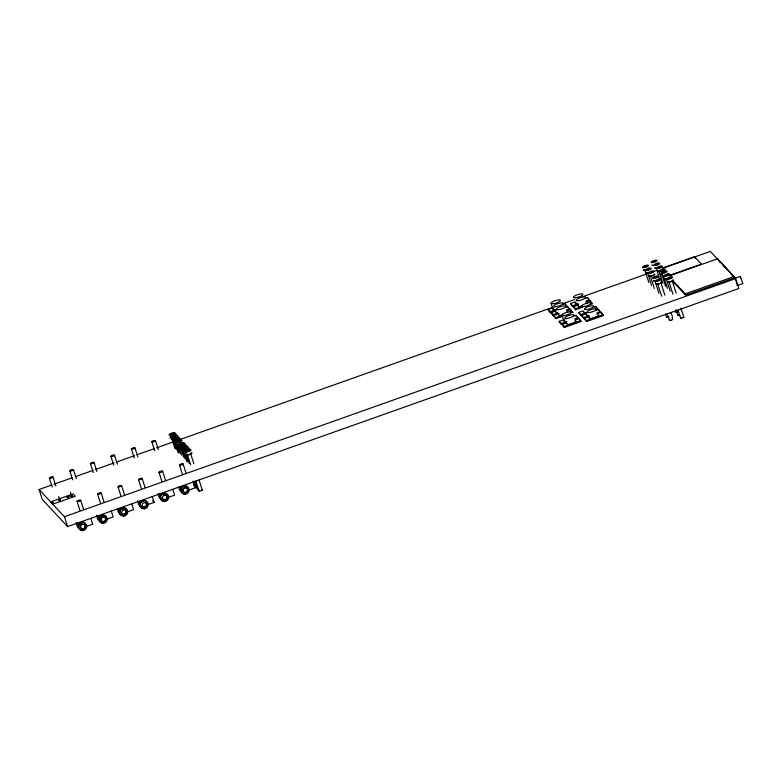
<?xml version="1.0" encoding="UTF-8"?>
<svg xmlns="http://www.w3.org/2000/svg" width="782" height="782" viewBox="0 0 782 782"><rect width="100%" height="100%" fill="white"/><g stroke="black" fill="none" stroke-linecap="round" stroke-linejoin="round"><path stroke-width="1.17" d="M197.553 488.359L196.399 488.379L196.79 487.812M198.931 489.835L197.768 489.855L198.169 489.288M199.019 479.904L202.323 490.265L199.146 491.331L199.547 490.764M669.069 317.101L666.821 317.14M670.409 312.507C673.673 316.036 672.794 322.653 669.832 319.916M675.208 312.301L677.603 312.106M679.959 315.224L677.965 315.488L678.698 314.755M680.956 308.176L683.888 317.375L680.711 318.45L681.112 317.883M738.286 285.186L742.9 283.416L740.29 276.388L740.554 278.304M737.152 285.596L737.084 284.443M653.478 274.863L652.735 275.362M60.517 500.998L59.843 501.135M190.114 453.912L188.97 454.391M671.347 281.197L669.734 281.686M59.393 500.089C57.252 501.761 61.993 499.063 59.608 500.47M652.168 262.038L655.863 260.729M170.075 434.567L173.917 433.199M643.43 267.102L647.398 265.694M50.39 477.841L52.042 477.255M70.879 470.578L72.531 469.992M91.426 463.286L93.078 462.7M111.904 456.023L113.556 455.437M132.383 448.76L134.035 448.174M152.861 441.488L154.513 440.901M171.444 436.043L175.285 434.675M654.915 265L658.62 263.681M172.822 437.519L176.664 436.161M646.186 270.064L650.145 268.656M174.19 438.995L178.032 437.637M657.662 267.952L661.367 266.642M175.569 440.471L179.41 439.113M662.637 268.031L694.533 256.721L701.405 264.101L669.509 275.42M648.933 273.016L652.892 271.608M664.309 267.718L710.359 251.384L735.676 278.588L738.834 288.48L67.575 526.609L42.257 499.405L39.1 489.512L51.768 485.016M54.066 484.205L72.491 477.665M75.942 476.443L93.214 470.314M95.521 469.493L113.937 462.964M116.244 462.142L134.67 455.613M136.967 454.792L154.24 448.663M156.547 447.851L172.666 442.133M180.72 439.269L552.62 307.346M562.981 303.66L574.496 299.584M582.561 296.72L645.883 274.257M652.794 271.804L656.245 270.582M556.129 310.737L550.508 312.732L548.446 310.513L548.133 309.535L553.754 307.551M562.737 304.354L564.985 303.563L567.361 306.749M176.947 441.947L180.789 440.589M660.419 270.904L664.114 269.595M578.514 304.755L572.893 306.749L570.518 303.563L575.014 301.969M585.122 298.382L587.37 297.59L589.433 299.799L589.745 300.777L586.373 301.969M548.133 309.535L550.196 311.754L555.816 309.76M662.246 272.869L665.678 271.647M178.902 444.42L183.262 442.876M559.257 313.465L553.255 315.684L550.89 312.497L555.376 310.904M565.484 307.316L567.732 306.515L570.107 309.701L568.045 307.492M570.518 303.563L572.58 305.782L578.201 303.787M586.06 301.002L589.433 299.799M180.28 445.896L184.64 444.352M582.385 307.316L575.64 309.711L573.274 306.515L577.761 304.921M585.63 302.135L590.117 300.542L592.492 303.729L590.244 304.53M653.644 277.884L657.535 276.505M550.89 312.497L552.952 314.706L557.439 313.113M566.422 309.926L569.795 308.734M664.993 275.821L668.424 274.609M181.649 447.372L186.008 445.828M566.735 310.904L570.489 309.477L572.864 312.663L570.489 309.477M573.274 306.515L575.337 308.734L582.072 306.339M669.803 275.733L717.553 258.793L734.083 276.554L734.494 277.854L685.609 295.195L672.383 280.982M183.027 448.848L187.387 447.304M656.391 280.846L660.291 279.457M562.757 316.251L556.012 318.645L553.646 315.459L555.709 317.668L562.444 315.283M570.303 312.487L572.551 311.695M184.405 450.334L188.765 448.78M667.74 278.783L671.181 277.561M185.774 451.81L190.134 450.256M586.021 313.797L581.143 315.625L579.091 313.406L578.778 312.429L583.264 310.835M593.372 307.248L595.62 306.456L597.995 309.643L595.62 306.456M566.002 322.956L561.515 324.55L559.453 322.34L559.14 321.363L564.76 319.369M573.744 316.182L575.992 315.39L578.045 317.6L578.357 318.577L576.109 319.369M50.605 501.878L73.127 493.892L75.277 496.199L52.756 504.185M70.136 495.612L70.996 495.309M578.778 312.429L580.84 314.647L586.451 312.653M595.434 309.467L597.683 308.675M51.358 502.689L52.883 502.152L53.606 502.934L52.091 503.471M58.806 500.568L60.058 500.128M67.379 497.528L68.366 497.176M70.576 496.394L71.964 495.905M596.128 310.21L598.377 309.408L600.742 312.605L598.377 309.408M71.455 497.117L72.306 496.717M559.14 321.363L561.202 323.582L566.813 321.588M574.682 318.802L578.045 317.6M575.376 319.545L578.739 318.352L581.114 321.539L564.272 327.511L561.896 324.325L566.383 322.731M589.511 316.583L583.9 318.577L581.525 315.39L583.587 317.6L589.198 315.615M597.067 312.82L600.429 311.627M596.637 313.963L601.133 312.37L603.499 315.566L586.656 321.539L584.281 318.352L586.656 321.539M561.896 324.325L563.959 326.544L580.801 320.561M586.344 320.571L603.196 314.589M78.014 501.106L79.666 500.519M98.503 493.843L100.155 493.256M118.981 486.58L120.633 485.993M139.46 479.307L141.112 478.721M159.939 472.045L161.591 471.458M180.427 464.782L182.079 464.195M672.794 280.572L685.188 293.895L734.083 276.554M734.601 278.402L740.29 276.388M39.1 489.512L64.407 516.716L735.676 278.588M86.079 526.55L92.687 524.204L90.82 518.368M106.557 519.287L113.165 516.941L111.298 511.096M127.036 512.024L133.644 509.678L131.777 503.833M147.524 504.752L154.132 502.415L152.265 496.57M168.003 497.489L174.611 495.143L172.744 489.297M188.482 490.226L195.089 487.88L193.222 482.035M70.566 495.641C72.179 494.556 68.924 496.247 70.478 495.358M651.934 275.665L650.292 275.694L654.329 288.353M659.255 283.543L657.623 283.573M195.226 485.29L193.809 485.485M196.605 486.775L195.021 486.903L193.125 481.047M657.3 267.825L656.137 267.845M664.231 275.772L663.41 275.616L667.447 288.275M683.067 317.228L683.888 317.375M201.492 490.109L202.323 490.265M672.119 319.232L672.608 319.418M720.447 262.752L717.553 258.793M723.751 266.31L726.234 268.969M731.19 274.296L734.494 277.854M653.596 260.924L654.417 261.814M656.342 263.886L657.163 264.766M659.089 266.838L659.91 267.727M661.836 269.79L662.667 270.68M663.762 271.862L664.446 272.595M666.508 274.814L667.202 275.557M669.265 277.766L669.949 278.509M645.072 265.939L645.912 266.838M647.819 268.891L648.659 269.79M650.565 271.843L651.406 272.742M655.13 276.75L655.951 277.639M657.877 279.702L658.708 280.591M589.745 300.777L587.37 297.59M603.499 315.566L601.133 312.37M581.114 321.539L578.739 318.352M171.629 433.394L172.509 434.342M173.008 434.87L173.887 435.818M174.386 436.346L175.266 437.294M175.755 437.832L176.634 438.77M177.133 439.308L178.013 440.246M178.501 440.784L179.381 441.732M180.75 443.198L181.551 444.049M182.128 444.675L182.92 445.525M183.496 446.151L184.298 447.011M184.875 447.627L185.666 448.487M186.253 449.103L187.045 449.963M187.621 450.579L188.423 451.439M181.874 492.562L179.674 490.206L178.746 487.284M152.666 500.832L154.132 502.415M99.949 521.633L97.75 519.268L96.509 515.367M79.471 528.896L77.271 526.53L76.03 522.64M735.608 280.083L735.96 280.933M736.302 281.862L736.888 283.68M694.533 256.721L695.012 258.207M685.188 293.895L685.609 295.195M672.139 280.562L676.186 293.221M668.903 281.53L672.94 294.188M678.082 310.288L680.653 318.342M666.156 278.578L670.194 291.227M676.068 309.643L677.906 315.39M661.582 273.651L665.619 286.31M658.825 270.699L662.862 283.358M656.078 267.747L659.754 279.252M660.858 282.595L664.896 295.254M657.985 284.716L661.66 296.222M667.163 313.484L669.372 320.385M654.866 280.611L658.913 293.27M665.521 313.973L666.616 317.433M647.545 272.742L651.582 285.391M644.798 269.78L648.835 282.439M590.117 300.542L590.43 301.51M583.587 317.6L583.9 318.577M580.84 314.647L581.143 315.625M575.337 308.734L575.64 309.711M575.992 315.39L576.295 316.358M572.58 305.782L572.893 306.749M564.985 303.563L565.298 304.54M562.102 315.283L563.969 321.119M563.959 326.544L564.272 327.511M561.202 323.582L561.515 324.55M555.709 317.668L556.012 318.645M551.105 303.455L552.972 309.301M552.952 314.706L553.255 315.684M550.196 311.754L550.508 312.732M190.573 453.443L193.877 463.804M187.338 454.42L190.642 464.772M195.783 480.881L199.087 491.233M186.693 455.241L189.264 463.296M195.138 481.702L197.709 489.757M184.581 451.458L187.885 461.82M194.131 481.37L196.331 488.281M183.575 451.136L186.878 461.488M182.206 449.66L185.139 458.858M180.828 448.184L183.77 457.382M178.619 445.799L181.551 455.007M177.24 444.323L180.183 453.531M183.105 463.951A1.906 0.499 -17.7 0 1 180.329 465.202A1.906 0.499 -17.7 0 1 180.417 464.273A1.906 0.499 -17.7 0 1 183.105 463.951L185.969 472.924M175.862 442.847L178.804 452.055M174.494 441.371L178.159 452.876M172.754 438.741L176.058 449.093M171.375 437.265L175.051 448.77M179.459 464.997L182.323 473.97M180.016 486.727L180.945 489.649M155.481 440.686A1.906 0.499 -17.7 0 1 152.705 441.938A1.906 0.499 -17.7 0 1 152.793 441.009A1.906 0.499 -17.7 0 1 155.481 440.686L158.345 449.66M162.627 471.214A1.906 0.499 -17.7 0 1 159.841 472.465A1.906 0.499 -17.7 0 1 159.939 471.536A1.906 0.499 -17.7 0 1 162.627 471.214L165.491 480.187M151.835 441.732L154.699 450.706M158.981 472.26L161.845 481.233M159.528 493.989L161.395 499.835L159.196 497.469L157.954 493.569M135.003 447.949A1.906 0.499 -17.7 0 1 132.217 449.2A1.906 0.499 -17.7 0 1 132.314 448.272A1.906 0.499 -17.7 0 1 135.003 447.949L137.867 456.923M142.138 478.486A1.906 0.499 -17.7 0 1 139.362 479.728A1.906 0.499 -17.7 0 1 139.46 478.799A1.906 0.499 -17.7 0 1 142.138 478.486L145.002 487.45M131.356 448.995L134.221 457.969M138.502 479.532L141.366 488.496M139.049 501.252L140.916 507.098L138.717 504.732L137.476 500.842M114.514 455.222A1.906 0.499 -17.7 0 1 111.738 456.463A1.906 0.499 -17.7 0 1 111.836 455.535A1.906 0.499 -17.7 0 1 114.514 455.222L117.378 464.185M121.66 485.749A1.906 0.499 -17.7 0 1 118.884 486.99A1.906 0.499 -17.7 0 1 118.972 486.072A1.906 0.499 -17.7 0 1 121.66 485.749L124.524 494.723M110.878 456.268L113.742 465.231M118.014 486.795L120.878 495.768M118.571 508.525L120.428 514.361L118.238 512.005L117.3 509.082M94.036 462.485A1.906 0.499 -17.7 0 1 91.259 463.736A1.906 0.499 -17.7 0 1 91.347 462.807A1.906 0.499 -17.7 0 1 94.036 462.485L96.9 471.458M101.181 493.012A1.906 0.499 -17.7 0 1 98.405 494.263A1.906 0.499 -17.7 0 1 98.493 493.334A1.906 0.499 -17.7 0 1 101.181 493.012L104.045 501.985M90.389 463.531L93.254 472.504M97.535 494.058L100.399 503.031M98.082 515.788L99.637 520.656M73.488 469.777A1.906 0.499 -17.7 0 1 70.712 471.018A1.906 0.499 -17.7 0 1 70.8 470.09A1.906 0.499 -17.7 0 1 73.488 469.777L76.353 478.74M80.702 500.275A1.906 0.499 -17.7 0 1 77.917 501.526A1.906 0.499 -17.7 0 1 78.014 500.597A1.906 0.499 -17.7 0 1 80.702 500.275L83.557 509.248M69.842 470.823L72.706 479.786M77.056 501.321L79.92 510.294M77.604 523.05L78.542 525.973M53.01 477.04A1.906 0.499 -17.7 0 1 50.224 478.291A1.906 0.499 -17.7 0 1 50.322 477.362A1.906 0.499 -17.7 0 1 53.01 477.04L55.874 486.013M64.407 516.716L67.575 526.609M49.364 478.085L52.228 487.059M58.699 496.433L60.058 500.949M70.458 492.269L71.807 496.785M672.911 279.809A3.177 0.831 -17.7 0 1 672.608 281.061A3.177 0.831 -17.7 0 1 668.502 282.292A3.177 0.831 -17.7 0 1 668.092 281.246M645.287 270.435A3.177 0.831 -17.7 0 1 643.977 269.497M648.796 268.06A3.177 0.831 -17.7 0 1 649.431 268.509M668.043 274.345A3.177 0.831 -17.7 0 1 667.457 274.932M664.671 276.105A3.177 0.831 -17.7 0 1 662.207 275.645M667.408 273.896A3.177 0.831 -17.7 0 1 668.033 274.12M667.417 279.057A3.177 0.831 -17.7 0 1 664.954 278.607M670.565 276.926A3.177 0.831 -17.7 0 1 670.79 277.297M658.874 278.891A3.177 0.831 -17.7 0 1 659.314 279.614M655.365 281.266A3.177 0.831 -17.7 0 1 654.055 280.327M651.953 271.09A3.177 0.831 -17.7 0 1 651.983 271.745M648.806 273.221A3.177 0.831 -17.7 0 1 646.343 272.771M661.054 281.852A3.177 0.831 -17.7 0 1 661.816 282.781A3.177 0.831 -17.7 0 1 657.867 284.257A3.177 0.831 -17.7 0 1 656.421 283.592M657.339 263.065A3.177 0.831 -17.7 0 1 657.77 263.798M653.82 265.44A3.177 0.831 -17.7 0 1 652.129 264.824M660.516 266.75A3.177 0.831 -17.7 0 1 660.135 267.063M657.339 268.226A3.177 0.831 -17.7 0 1 654.876 267.776M660.487 266.095A3.177 0.831 -17.7 0 1 660.702 266.251M662.882 270.015A3.177 0.831 -17.7 0 1 662.325 270.337M659.324 271.354A3.177 0.831 -17.7 0 1 658.014 270.416M662.833 268.979A3.177 0.831 -17.7 0 1 663.468 269.428M662.071 274.306A3.177 0.831 -17.7 0 1 660.379 273.68M654.299 273.974A3.177 0.831 -17.7 0 1 653.996 275.225A3.177 0.831 -17.7 0 1 649.891 276.457A3.177 0.831 -17.7 0 1 649.48 275.411M178.746 445.3A3.177 0.831 -17.7 0 1 177.045 444.675M181.688 442.935A3.177 0.831 -17.7 0 1 182.656 443.003M177.367 443.824A3.177 0.831 -17.7 0 1 176.058 442.886M175.305 442.446A3.177 0.831 -17.7 0 1 174.689 441.41M173.927 440.97A3.177 0.831 -17.7 0 1 173.311 439.934M173.242 439.396A3.177 0.831 -17.7 0 1 171.551 438.77M180.955 447.685A3.177 0.831 -17.7 0 1 179.645 446.747M181.639 449.249A3.177 0.831 -17.7 0 1 181.023 448.223M183.702 450.637A3.177 0.831 -17.7 0 1 182.011 450.012M185.08 452.113A3.177 0.831 -17.7 0 1 183.389 451.488M185.764 453.687A3.177 0.831 -17.7 0 1 184.757 452.964M181.424 488.212A2.473 2.366 -42.9 0 1 184.317 486.257M185.53 487.557A2.473 2.366 -42.9 0 1 187.309 490.568A2.473 2.366 -42.9 0 1 184.073 492.201A2.473 2.366 -42.9 0 1 182.851 488.906M184.278 487.665A2.473 2.366 -42.9 0 1 184.904 487.528M183.78 493.755A4.096 3.92 -42.9 0 1 180.671 489.454A4.096 3.92 -42.9 0 1 184.835 485.808A4.096 3.92 -42.9 0 1 188.667 489.473M160.945 495.475A2.473 2.366 -42.9 0 1 164.435 493.716M163.8 494.928A2.473 2.366 -42.9 0 1 166.83 496.384A2.473 2.366 -42.9 0 1 165.246 499.473A2.473 2.366 -42.9 0 1 162.206 498.017M165.373 500.842A4.096 3.92 -42.9 0 1 160.251 498.105A4.096 3.92 -42.9 0 1 163.653 493.129A4.096 3.92 -42.9 0 1 168.189 496.736M168.091 497.782A4.096 3.92 -42.9 0 1 167.729 498.779M78.962 525.172A2.473 2.366 -42.9 0 1 79.236 523.94M79.598 523.402A2.473 2.366 -42.9 0 1 82.511 522.777M84.231 524.419A2.473 2.366 -42.9 0 1 84.515 527.654A2.473 2.366 -42.9 0 1 81.289 528.349A2.473 2.366 -42.9 0 1 80.448 525.24M80.81 524.702A2.473 2.366 -42.9 0 1 81.299 524.282M83.449 529.903A4.096 3.92 -42.9 0 1 78.415 527.498A4.096 3.92 -42.9 0 1 81.045 522.376A4.096 3.92 -42.9 0 1 86.079 524.781M99.441 517.899A2.473 2.366 -42.9 0 1 102.989 515.514M101.777 517.019A2.473 2.366 -42.9 0 1 105.003 517.449A2.473 2.366 -42.9 0 1 104.71 520.714A2.473 2.366 -42.9 0 1 101.435 520.841M101.034 520.382A2.473 2.366 -42.9 0 1 100.927 517.967M100.868 522.503A4.096 3.92 -42.9 0 1 100.575 515.592A4.096 3.92 -42.9 0 1 106.743 518.534M106.293 520.577A4.096 3.92 -42.9 0 1 105.687 521.457M104.886 522.161A4.096 3.92 -42.9 0 1 103.928 522.64M102.901 522.865A4.096 3.92 -42.9 0 1 101.856 522.816M120.037 511.252A2.473 2.366 -42.9 0 1 119.978 510.011M120.203 509.405A2.473 2.366 -42.9 0 1 122.246 508.026M124.68 509.541A2.473 2.366 -42.9 0 1 125.345 513.285A2.473 2.366 -42.9 0 1 121.513 513.109M122.256 509.747A2.473 2.366 -42.9 0 1 122.833 509.463M122.334 515.553A4.096 3.92 -42.9 0 1 119.294 510.9A4.096 3.92 -42.9 0 1 124.084 507.665A4.096 3.92 -42.9 0 1 127.134 512.318M126.772 513.315A4.096 3.92 -42.9 0 1 126.166 514.194M125.364 514.898A4.096 3.92 -42.9 0 1 124.416 515.377M140.682 502.142A2.473 2.366 -42.9 0 1 143.36 500.793M145.159 502.279A2.473 2.366 -42.9 0 1 145.823 506.022A2.473 2.366 -42.9 0 1 141.992 505.846M147.524 502.982A4.096 3.92 -42.9 0 1 145.843 507.626M144.895 508.104A4.096 3.92 -42.9 0 1 139.978 506.022A4.096 3.92 -42.9 0 1 141.845 500.871A4.096 3.92 -42.9 0 1 147.084 502.054M171.874 437.92A3.177 0.831 -17.7 0 1 170.173 437.294M191.336 452.69A3.177 0.831 -17.7 0 1 191.033 453.951A3.177 0.831 -17.7 0 1 186.927 455.173A3.177 0.831 -17.7 0 1 186.517 454.137M556.11 309.369A4.946 1.29 -17.7 0 1 553.109 308.558M562.825 314.999A4.946 1.29 -17.7 0 1 558.612 314.481M567.312 311.725A4.946 1.29 -17.7 0 1 567.81 312.253M566.002 321.373A4.946 1.29 -17.7 0 1 564.105 320.385M588.387 315.4A4.946 1.29 -17.7 0 1 587.028 313.934M585.64 312.438A4.946 1.29 -17.7 0 1 583.743 311.451M574.878 320.503A4.946 1.29 -17.7 0 1 572.316 323.474A4.946 1.29 -17.7 0 1 566.862 323.347M577.39 303.572A4.946 1.29 -17.7 0 1 576.031 302.106M557.752 312.507A4.946 1.29 -17.7 0 1 555.855 311.519M586.94 302.781A4.946 1.29 -17.7 0 1 587.214 303.729M582.463 306.055A4.946 1.29 -17.7 0 1 578.24 305.537M597.956 314.618A4.946 1.29 -17.7 0 1 594.085 317.707A4.946 1.29 -17.7 0 1 589.247 317.375M70.116 496.404L72.374 495.827L70.116 496.404M67.154 497.499L68.621 497.147L67.154 497.499M667.769 279.35A3.177 0.831 -17.7 0 0 672.608 277.336A3.177 0.831 -17.7 0 0 668.395 277.678A3.177 0.831 -17.7 0 0 667.769 279.35M643.664 267.61A3.177 0.831 -17.7 0 0 648.493 265.587A3.177 0.831 -17.7 0 0 644.28 265.939A3.177 0.831 -17.7 0 0 643.664 267.61M662.276 273.446A3.177 0.831 -17.7 0 0 667.105 271.422A3.177 0.831 -17.7 0 0 662.892 271.774A3.177 0.831 -17.7 0 0 662.276 273.446M665.023 276.398A3.177 0.831 -17.7 0 0 669.861 274.384A3.177 0.831 -17.7 0 0 665.638 274.726A3.177 0.831 -17.7 0 0 665.023 276.398M653.742 278.441A3.177 0.831 -17.7 0 0 658.571 276.417A3.177 0.831 -17.7 0 0 654.358 276.769A3.177 0.831 -17.7 0 0 653.742 278.441M646.411 270.562A3.177 0.831 -17.7 0 0 651.25 268.549A3.177 0.831 -17.7 0 0 647.037 268.891A3.177 0.831 -17.7 0 0 646.411 270.562M656.489 281.393A3.177 0.831 -17.7 0 0 661.318 279.37A3.177 0.831 -17.7 0 0 657.105 279.721A3.177 0.831 -17.7 0 0 656.489 281.393M652.198 262.615A3.177 0.831 -17.7 0 0 657.036 260.592A3.177 0.831 -17.7 0 0 652.823 260.944A3.177 0.831 -17.7 0 0 652.198 262.615M654.945 265.567A3.177 0.831 -17.7 0 0 659.783 263.554A3.177 0.831 -17.7 0 0 655.57 263.896A3.177 0.831 -17.7 0 0 654.945 265.567M657.701 268.529A3.177 0.831 -17.7 0 0 662.53 266.506A3.177 0.831 -17.7 0 0 658.317 266.858A3.177 0.831 -17.7 0 0 657.701 268.529M660.448 271.481A3.177 0.831 -17.7 0 0 665.277 269.458A3.177 0.831 -17.7 0 0 661.064 269.81A3.177 0.831 -17.7 0 0 660.448 271.481M649.158 273.514A3.177 0.831 -17.7 0 0 653.996 271.501A3.177 0.831 -17.7 0 0 649.783 271.843A3.177 0.831 -17.7 0 0 649.158 273.514M177.123 442.475A3.177 0.831 -17.7 0 0 181.952 440.452A3.177 0.831 -17.7 0 0 177.739 440.804A3.177 0.831 -17.7 0 0 177.123 442.475M175.745 440.999A3.177 0.831 -17.7 0 0 180.574 438.976A3.177 0.831 -17.7 0 0 176.361 439.328A3.177 0.831 -17.7 0 0 175.745 440.999M174.366 439.523A3.177 0.831 -17.7 0 0 179.205 437.5A3.177 0.831 -17.7 0 0 174.992 437.852A3.177 0.831 -17.7 0 0 174.366 439.523M172.998 438.047A3.177 0.831 -17.7 0 0 177.827 436.024A3.177 0.831 -17.7 0 0 173.614 436.376A3.177 0.831 -17.7 0 0 172.998 438.047M171.62 436.571A3.177 0.831 -17.7 0 0 176.449 434.548A3.177 0.831 -17.7 0 0 172.236 434.89A3.177 0.831 -17.7 0 0 171.62 436.571M179.332 444.85A3.177 0.831 -17.7 0 0 184.161 442.837A3.177 0.831 -17.7 0 0 179.948 443.179A3.177 0.831 -17.7 0 0 179.332 444.85M180.71 446.327A3.177 0.831 -17.7 0 0 185.539 444.313A3.177 0.831 -17.7 0 0 181.326 444.655A3.177 0.831 -17.7 0 0 180.71 446.327M182.079 447.812A3.177 0.831 -17.7 0 0 186.918 445.789A3.177 0.831 -17.7 0 0 182.695 446.141A3.177 0.831 -17.7 0 0 182.079 447.812M183.457 449.288A3.177 0.831 -17.7 0 0 188.286 447.265A3.177 0.831 -17.7 0 0 184.073 447.617A3.177 0.831 -17.7 0 0 183.457 449.288M184.826 450.764A3.177 0.831 -17.7 0 0 189.664 448.741A3.177 0.831 -17.7 0 0 185.451 449.093A3.177 0.831 -17.7 0 0 184.826 450.764M185.275 494.292A4.096 3.92 -42.9 0 0 188.501 488.007A4.096 3.92 -42.9 0 0 181.551 488.594A4.096 3.92 -42.9 0 0 185.275 494.292M185.559 492.826A2.473 2.366 -42.9 0 0 187.504 489.043A2.473 2.366 -42.9 0 0 183.311 489.395A2.473 2.366 -42.9 0 0 185.559 492.826M164.797 501.555A4.096 3.92 -42.9 0 0 168.013 495.28A4.096 3.92 -42.9 0 0 161.072 495.866A4.096 3.92 -42.9 0 0 164.797 501.555M165.08 500.099A2.473 2.366 -42.9 0 0 167.016 496.306A2.473 2.366 -42.9 0 0 162.822 496.658A2.473 2.366 -42.9 0 0 165.08 500.099M82.872 530.616A4.096 3.92 -42.9 0 0 86.088 524.341A4.096 3.92 -42.9 0 0 79.138 524.927A4.096 3.92 -42.9 0 0 82.872 530.616M83.146 529.16A2.473 2.366 -42.9 0 0 85.091 525.367A2.473 2.366 -42.9 0 0 80.898 525.729A2.473 2.366 -42.9 0 0 83.146 529.16M103.351 523.353A4.096 3.92 -42.9 0 0 106.577 517.078A4.096 3.92 -42.9 0 0 99.627 517.664A4.096 3.92 -42.9 0 0 103.351 523.353M103.635 521.897A2.473 2.366 -42.9 0 0 105.58 518.104A2.473 2.366 -42.9 0 0 101.386 518.456A2.473 2.366 -42.9 0 0 103.635 521.897M123.83 516.091A4.096 3.92 -42.9 0 0 127.055 509.805A4.096 3.92 -42.9 0 0 120.105 510.392A4.096 3.92 -42.9 0 0 123.83 516.091M124.113 514.624A2.473 2.366 -42.9 0 0 126.058 510.842A2.473 2.366 -42.9 0 0 121.865 511.193A2.473 2.366 -42.9 0 0 124.113 514.624M144.318 508.818A4.096 3.92 -42.9 0 0 147.534 502.543A4.096 3.92 -42.9 0 0 140.584 503.129A4.096 3.92 -42.9 0 0 144.318 508.818M144.592 507.362A2.473 2.366 -42.9 0 0 146.537 503.569A2.473 2.366 -42.9 0 0 142.344 503.931A2.473 2.366 -42.9 0 0 144.592 507.362M170.241 435.085A3.177 0.831 -17.7 0 0 175.08 433.072A3.177 0.831 -17.7 0 0 170.867 433.414A3.177 0.831 -17.7 0 0 170.241 435.085M186.204 452.24A3.177 0.831 -17.7 0 0 191.033 450.217A3.177 0.831 -17.7 0 0 186.82 450.569A3.177 0.831 -17.7 0 0 186.204 452.24M553.138 303.709A4.946 1.29 -17.7 0 0 560.44 300.493A4.946 1.29 -17.7 0 0 553.597 301.236A4.946 1.29 -17.7 0 0 553.138 303.709M558.641 309.623A4.946 1.29 -17.7 0 0 565.953 306.417A4.946 1.29 -17.7 0 0 559.11 307.16A4.946 1.29 -17.7 0 0 558.641 309.623M564.135 315.527A4.946 1.29 -17.7 0 0 571.447 312.321A4.946 1.29 -17.7 0 0 564.604 313.064A4.946 1.29 -17.7 0 0 564.135 315.527M586.52 309.555A4.946 1.29 -17.7 0 0 593.831 306.349A4.946 1.29 -17.7 0 0 586.989 307.091A4.946 1.29 -17.7 0 0 586.52 309.555M583.773 306.603A4.946 1.29 -17.7 0 0 591.084 303.387A4.946 1.29 -17.7 0 0 584.242 304.13A4.946 1.29 -17.7 0 0 583.773 306.603M566.891 318.489A4.946 1.29 -17.7 0 0 574.203 315.283A4.946 1.29 -17.7 0 0 567.361 316.026A4.946 1.29 -17.7 0 0 566.891 318.489M575.523 297.727A4.946 1.29 -17.7 0 0 582.825 294.521A4.946 1.29 -17.7 0 0 575.982 295.264A4.946 1.29 -17.7 0 0 575.523 297.727M555.885 306.661A4.946 1.29 -17.7 0 0 563.196 303.455A4.946 1.29 -17.7 0 0 556.354 304.198A4.946 1.29 -17.7 0 0 555.885 306.661M578.269 300.689A4.946 1.29 -17.7 0 0 585.581 297.473A4.946 1.29 -17.7 0 0 578.739 298.216A4.946 1.29 -17.7 0 0 578.269 300.689M589.286 312.517A4.946 1.29 -17.7 0 0 596.588 309.31A4.946 1.29 -17.7 0 0 589.745 310.053A4.946 1.29 -17.7 0 0 589.286 312.517"/></g></svg>
